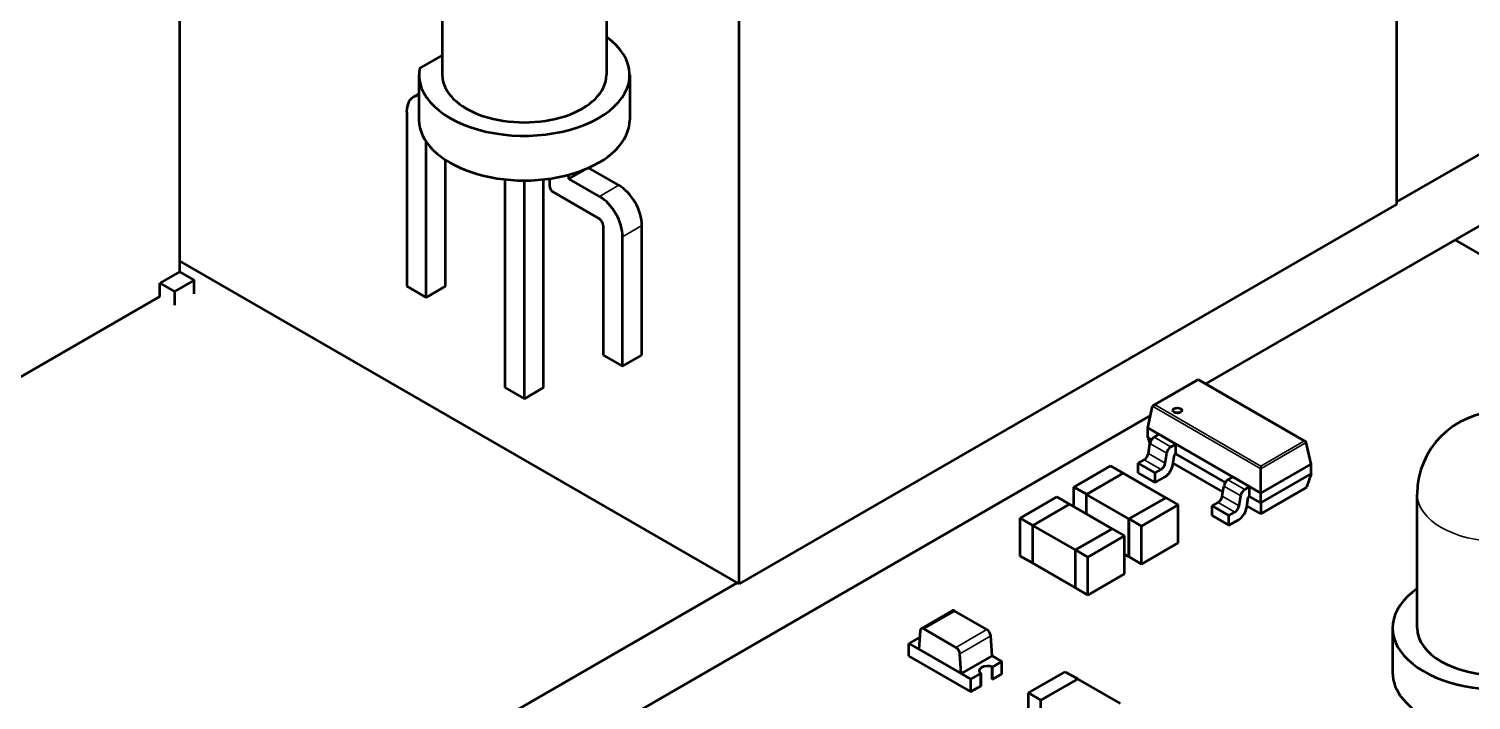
# Model space of a CAD drawing. Header units: millimetres. Extents: x -106 to 841, y -50 to 594.
# Drawn here: x 579.79 to 606.14, y 251.48 to 263.76 of the extents above; entities that cross this region are included whole.
import ezdxf

# ---------------------------------------------------------------- set-up
doc = ezdxf.new("R2010")
doc.units = ezdxf.units.MM
doc.layers.add('Visible (ISO)', color=7, linetype='Continuous', lineweight=50)
doc.layers.add('Visible Narrow (ISO)', color=7, linetype='Continuous', lineweight=35)

msp = doc.modelspace()

# ---------------------------------------------------------------- linework, layer by layer
at = {"layer": 'Visible (ISO)'}
for p, q in [((604.787, 260.551), (604.787, 272.139)), ((592.766, 253.611), (592.766, 269.124)), ((582.537, 265.873), (582.537, 259.317)), ((587.341, 265.199), (587.341, 262.913)), ((590.341, 265.199), (590.341, 262.913)), ((586.927, 263.032), (587.341, 263.271)), ((604.787, 260.592), (609.143, 263.107)), ((586.916, 262.913), (586.916, 262.096)), ((590.766, 262.913), (590.766, 262.096)), ((586.815, 262.51), (586.916, 262.568)), ((586.691, 262.235), (586.691, 259.051)), ((609.143, 261.801), (601.289, 257.266)), ((587.045, 258.846), (587.045, 261.696)), ((587.398, 259.051), (587.398, 261.36)), ((589.654, 261.014), (589.966, 261.194)), ((590.566, 260.896), (590.014, 261.215)), ((588.487, 261.004), (588.487, 257.197)), ((588.841, 256.993), (588.841, 260.985)), ((589.194, 257.197), (589.194, 261.004)), ((589.3, 261.017), (589.3, 260.892)), ((589.654, 261.014), (589.654, 261.089)), ((590.213, 260.692), (589.654, 261.014)), ((589.371, 260.769), (590.213, 260.284)), ((604.787, 260.551), (592.766, 253.611)), ((590.283, 260.161), (590.283, 257.793)), ((590.99, 257.793), (590.99, 260.161)), ((590.637, 257.589), (590.637, 259.957)), ((626.32, 248.082), (605.851, 259.9)), ((592.766, 253.611), (582.537, 259.516)), ((582.537, 259.317), (582.178, 259.11)), ((582.178, 258.862), (582.178, 259.11)), ((582.178, 259.11), (582.448, 258.954)), ((582.807, 259.162), (582.448, 258.954)), ((582.537, 259.317), (582.807, 259.162)), ((582.807, 258.914), (582.807, 259.162)), ((582.178, 258.862), (576.375, 255.512)), ((582.448, 258.954), (582.448, 258.707)), ((587.045, 258.846), (586.691, 259.051)), ((587.398, 259.051), (587.045, 258.846)), ((590.283, 257.793), (590.637, 257.589)), ((590.637, 257.589), (590.99, 257.793)), ((600.333, 256.872), (601.153, 257.345)), ((601.153, 257.345), (601.153, 257.334)), ((603.117, 256.211), (601.153, 257.345)), ((588.487, 257.197), (588.841, 256.993)), ((588.841, 256.993), (589.194, 257.197)), ((600.233, 256.461), (600.32, 256.857)), ((600.282, 256.685), (580.926, 245.51)), ((602.298, 255.269), (600.233, 256.461)), ((600.233, 256.284), (600.233, 256.461)), ((600.3, 256.245), (600.233, 256.284)), ((600.233, 256.284), (600.272, 256.171)), ((600.349, 256.293), (600.437, 256.344)), ((600.744, 256.166), (600.437, 256.344)), ((603.217, 255.8), (603.13, 256.195)), ((600.245, 255.995), (600.273, 256.178)), ((600.552, 255.817), (600.581, 256.001)), ((600.656, 256.116), (600.744, 256.166)), ((600.691, 255.791), (600.72, 255.975)), ((600.72, 255.975), (600.744, 255.989)), ((600.744, 255.989), (600.744, 256.166)), ((601.651, 255.465), (600.744, 255.989)), ((598.883, 255.379), (599.554, 255.766)), ((599.554, 255.766), (599.783, 255.634)), ((600.058, 255.815), (600.169, 255.88)), ((600.366, 255.638), (600.058, 255.815)), ((600.058, 255.638), (600.058, 255.815)), ((600.366, 255.638), (600.477, 255.702)), ((601.607, 255.289), (600.695, 255.816)), ((602.298, 255.269), (603.217, 255.8)), ((602.298, 255.764), (602.298, 255.715)), ((602.298, 255.269), (602.298, 255.715)), ((603.217, 255.622), (603.217, 255.8)), ((599.783, 255.634), (599.112, 255.247)), ((599.113, 255.246), (599.784, 255.634)), ((599.783, 255.633), (599.783, 255.634)), ((599.784, 255.634), (600.561, 255.185)), ((600.366, 255.46), (600.058, 255.638)), ((600.366, 255.46), (600.366, 255.638)), ((600.366, 255.46), (600.54, 255.561)), ((601.595, 255.215), (601.624, 255.398)), ((601.699, 255.514), (601.787, 255.564)), ((602.095, 255.387), (601.787, 255.564)), ((602.298, 255.092), (603.217, 255.622)), ((603.217, 255.622), (603.133, 255.378)), ((597.903, 254.811), (598.574, 255.199)), ((598.574, 255.199), (598.804, 255.066)), ((599.112, 255.247), (598.883, 255.379)), ((598.883, 255.02), (598.883, 255.379)), ((599.112, 254.888), (599.112, 255.247)), ((599.89, 254.798), (599.113, 255.246)), ((599.113, 254.888), (599.113, 255.246)), ((600.561, 255.185), (599.89, 254.798)), ((599.891, 254.797), (600.562, 255.185)), ((600.561, 255.184), (600.561, 255.185)), ((600.562, 255.185), (600.791, 255.052)), ((601.903, 255.037), (601.932, 255.221)), ((602.007, 255.336), (602.095, 255.387)), ((602.042, 255.011), (602.07, 255.195)), ((602.07, 255.195), (602.095, 255.209)), ((602.095, 255.209), (602.095, 255.387)), ((602.298, 255.092), (602.095, 255.209)), ((602.298, 254.89), (603.12, 255.365)), ((602.298, 255.092), (602.298, 255.269)), ((605.157, 252.803), (605.157, 255.252)), ((598.804, 255.066), (598.132, 254.679)), ((598.133, 254.679), (598.804, 255.066)), ((598.804, 255.066), (599.581, 254.617)), ((598.804, 255.066), (598.804, 255.066)), ((600.791, 255.052), (600.12, 254.665)), ((600.791, 254.358), (600.791, 255.052)), ((601.409, 255.036), (601.52, 255.1)), ((601.716, 254.858), (601.409, 255.036)), ((601.409, 254.858), (601.409, 255.036)), ((601.716, 254.858), (601.827, 254.922)), ((602.298, 254.89), (602.045, 255.036)), ((602.298, 255.092), (602.298, 254.897)), ((602.298, 254.89), (602.298, 254.897)), ((598.132, 254.679), (597.903, 254.811)), ((597.903, 254.117), (597.903, 254.811)), ((598.132, 253.985), (598.132, 254.679)), ((598.91, 254.23), (598.133, 254.679)), ((598.133, 253.985), (598.133, 254.679)), ((599.581, 254.617), (598.91, 254.23)), ((598.911, 254.229), (599.582, 254.617)), ((599.581, 254.616), (599.581, 254.617)), ((599.582, 254.617), (599.811, 254.485)), ((599.89, 254.104), (599.89, 254.798)), ((600.12, 254.665), (599.891, 254.797)), ((599.891, 254.103), (599.891, 254.797)), ((600.12, 253.971), (600.12, 254.665)), ((601.716, 254.68), (601.409, 254.858)), ((601.716, 254.68), (601.716, 254.858)), ((601.716, 254.68), (601.891, 254.781)), ((599.811, 254.485), (599.14, 254.097)), ((599.811, 253.791), (599.811, 254.485)), ((600.791, 254.358), (600.12, 253.971)), ((598.132, 253.985), (597.903, 254.117)), ((598.91, 253.536), (598.91, 254.23)), ((599.14, 254.097), (598.911, 254.229)), ((598.911, 253.535), (598.911, 254.229)), ((599.14, 253.403), (599.14, 254.097)), ((599.89, 254.104), (599.811, 254.149)), ((599.891, 254.104), (599.89, 254.104)), ((600.12, 253.971), (599.891, 254.103)), ((598.133, 253.985), (598.132, 253.985)), ((598.91, 253.536), (598.133, 253.985)), ((579.795, 246.163), (592.731, 253.631)), ((599.811, 253.791), (599.14, 253.403)), ((598.911, 253.536), (598.91, 253.536)), ((599.14, 253.403), (598.911, 253.535)), ((596.094, 252.79), (596.659, 253.117)), ((597.293, 252.775), (596.709, 253.112)), ((596.728, 252.448), (596.144, 252.785)), ((604.707, 252.803), (604.707, 251.986)), ((596.05, 252.623), (595.87, 252.52)), ((595.87, 252.52), (595.87, 252.519)), ((595.87, 252.52), (596.047, 252.418)), ((595.87, 252.29), (595.87, 252.519)), ((595.87, 252.519), (597.001, 251.866)), ((595.87, 252.519), (596.047, 252.417)), ((596.073, 252.752), (596.047, 252.417)), ((597.39, 252.295), (597.364, 252.66)), ((595.87, 252.29), (597.001, 251.637)), ((596.047, 252.418), (596.047, 252.417)), ((596.047, 252.418), (596.047, 252.418)), ((596.047, 252.417), (596.825, 251.968)), ((596.825, 251.968), (596.798, 252.333)), ((597.39, 252.295), (596.825, 251.969)), ((597.567, 252.193), (597.39, 252.295)), ((596.825, 251.969), (596.825, 251.968)), ((596.825, 251.969), (597.001, 251.866)), ((596.825, 251.968), (597.001, 251.866)), ((597.001, 251.866), (597.181, 251.97)), ((597.001, 251.866), (597.18, 251.969)), ((597.001, 251.866), (597.18, 251.969)), ((597.18, 251.74), (597.18, 251.969)), ((597.18, 251.74), (597.18, 251.969)), ((597.181, 251.97), (597.181, 251.741)), ((597.387, 252.089), (597.567, 252.193)), ((597.387, 252.089), (597.387, 251.86)), ((597.389, 252.089), (597.567, 252.192)), ((597.389, 252.089), (597.567, 252.192)), ((597.389, 251.861), (597.389, 252.089)), ((597.389, 251.861), (597.389, 252.089)), ((597.389, 251.861), (597.567, 251.964)), ((597.567, 252.193), (597.567, 252.192)), ((597.567, 251.964), (597.567, 252.192)), ((598.052, 251.616), (598.723, 252.003)), ((598.723, 252.003), (598.953, 251.871)), ((597.001, 251.637), (597.001, 251.866)), ((597.001, 251.866), (597.001, 251.866)), ((597.001, 251.637), (597.18, 251.74)), ((597.18, 251.74), (597.039, 251.659)), ((597.532, 251.943), (597.389, 251.861)), ((598.953, 251.871), (598.282, 251.483)), ((598.282, 251.483), (598.953, 251.87)), ((598.953, 251.87), (598.953, 251.871)), ((598.953, 251.87), (599.73, 251.422)), ((598.282, 251.483), (598.052, 251.616)), ((598.052, 250.922), (598.052, 251.616)), ((598.282, 250.789), (598.282, 251.483))]:
    msp.add_line(p, q, dxfattribs=at)
msp.add_arc((606.657, 255.252), 1.5, 0, 180, dxfattribs=at)
for centre, major_axis, start_param, end_param in [((588.841, 262.913), (-1.925, 0), 6.175162, 10.102153), ((588.841, 262.913), (-1.5, 0), 0, 3.141593), ((587.115, 261.99), (-0.3, 0.52), 5.987759, 7.068583), ((588.841, 262.096), (-1.925, 0), 0, 3.141593), ((589.371, 260.851), (0.05, -0.0866), 3.926991, 5.497787), ((590.213, 260.202), (-0.3, 0.52), 3.926991, 5.497787), ((590.566, 260.406), (0.3, -0.52), 0.785398, 2.356194), ((590.213, 260.202), (0.05, -0.0866), 0.785398, 2.356194), ((600.366, 256.853), (-0.046, 0), 4.712389, 6.157082), ((600.774, 256.689), (-0.0812, 0), 4.450941, 4.973837), ((600.349, 256.204), (0.0544, 0.0942), 0.785398, 2.160532), ((603.085, 256.192), (0.046, 0), 0.126104, 1.570796), ((600.169, 255.968), (0.0544, 0.0942), 3.926991, 5.302125), ((600.656, 256.027), (0.0544, 0.0942), 0.785398, 2.160532), ((600.477, 255.791), (0.0544, 0.0942), 3.926991, 5.302125), ((600.54, 255.738), (0.109, 0.188), 3.926991, 5.302125), ((601.699, 255.425), (0.0544, 0.0942), 0.785398, 2.160532), ((601.52, 255.189), (0.0544, 0.0942), 3.926991, 5.302125), ((602.007, 255.247), (0.0544, 0.0942), 0.785398, 2.160532), ((603.088, 255.384), (0.046, 0), 5.497787, 6.085663), ((601.827, 255.011), (0.0544, 0.0942), 3.926991, 5.302125), ((601.891, 254.959), (0.109, 0.188), 3.926991, 5.302125), ((606.657, 252.803), (-1.95, 0), 5.590025, 8.066224), ((596.709, 253.03), (-0.05, 0.0866), 5.497787, 6.283185), ((596.144, 252.704), (-0.05, 0.0866), 5.497787, 6.981317), ((597.293, 252.693), (-0.05, 0.0866), 4.014257, 5.497787), ((606.657, 252.803), (1.5, 0), 3.141593, 6.283185), ((596.135, 252.693), (-0.148, 0), 0.955131, 1.059679), ((596.728, 252.367), (-0.05, 0.0866), 4.014257, 5.497787), ((597.302, 252.02), (-0.148, 0), 4.096724, 6.898851), ((606.657, 251.986), (-1.95, 0), 0, 1.783039)]:
    msp.add_ellipse(centre, major_axis=major_axis, ratio=0.57735, start_param=start_param, end_param=end_param, dxfattribs=at)
msp.add_ellipse((600.774, 256.78), major_axis=(-0.0812, 0), ratio=0.57735, dxfattribs=at)
at = {"layer": 'Visible Narrow (ISO)'}
for p, q in [((590.213, 260.692), (590.566, 260.896)), ((590.99, 260.161), (590.637, 259.957)), ((600.366, 256.88), (601.153, 257.334)), ((603.085, 256.219), (601.153, 257.334)), ((602.298, 255.715), (600.32, 256.857)), ((602.298, 255.764), (600.366, 256.88)), ((600.656, 256.116), (600.349, 256.293)), ((602.298, 255.764), (603.085, 256.219)), ((602.298, 255.715), (603.13, 256.195)), ((600.552, 255.817), (600.245, 255.995)), ((600.581, 256.001), (600.273, 256.178)), ((600.477, 255.702), (600.169, 255.88)), ((601.608, 255.295), (600.696, 255.822)), ((601.932, 255.221), (601.624, 255.398)), ((602.007, 255.336), (601.699, 255.514)), ((601.903, 255.037), (601.595, 255.215)), ((602.298, 254.897), (603.133, 255.378)), ((601.827, 254.922), (601.52, 255.1)), ((602.298, 254.897), (602.046, 255.042)), ((596.144, 252.785), (596.709, 253.112)), ((596.728, 252.448), (597.293, 252.775)), ((596.798, 252.333), (597.364, 252.66))]:
    msp.add_line(p, q, dxfattribs=at)
msp.add_ellipse((606.657, 255.252), major_axis=(1.5, 0), ratio=0.57735, start_param=3.141593, end_param=6.283185, dxfattribs=at)

doc.saveas('drawing.dxf')
